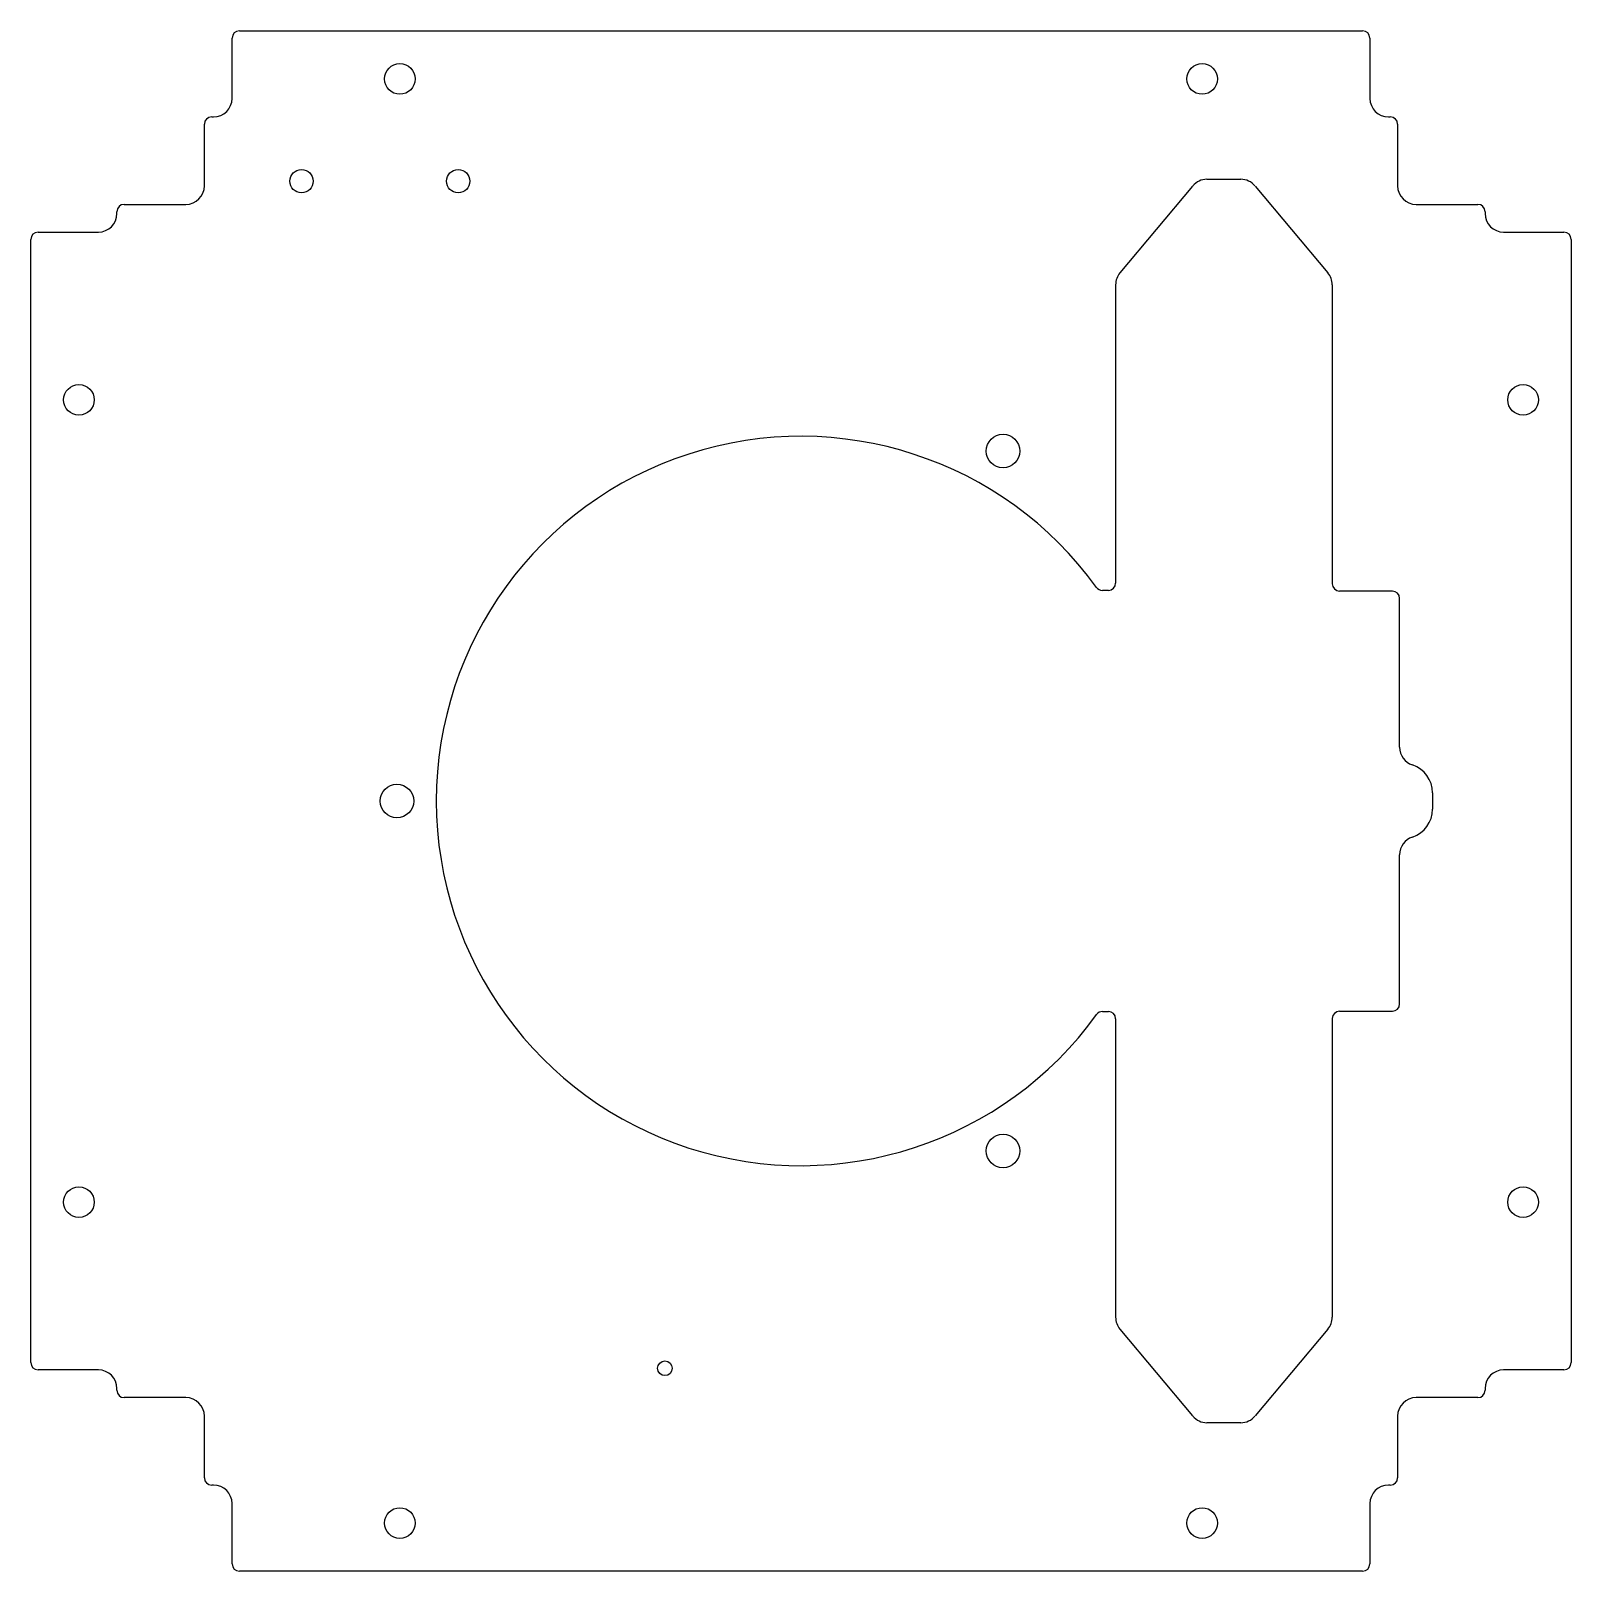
# Model space of a CAD drawing. Extents: x -53 to 53, y -53 to 53.
import ezdxf

# ---------------------------------------------------------------- set-up
doc = ezdxf.new("R2010")
doc.units = 0
doc.layers.add('MODELSKETCH_VISIBLE', color=7, linetype='CONTINUOUS')

msp = doc.modelspace()

# ---------------------------------------------------------------- linework, layer by layer
at = {"layer": 'MODELSKETCH_VISIBLE'}
for p, q in [((-39, 48.17), (-39, 52.3)), ((-38.5, 52.8), (38.5, 52.8)), ((39, 52.3), (39, 48.17)), ((-40.4, 46.9), (-40.27, 46.9)), ((40.27, 46.9), (40.4, 46.9)), ((-40.9, 42.17), (-40.9, 46.4)), ((40.9, 46.4), (40.9, 42.17)), ((27.83, 42.62), (30.15, 42.62)), ((21.87, 36.2), (26.86, 42.16)), ((31.13, 42.16), (36.12, 36.2)), ((-46.9, 40.27), (-46.9, 40.4)), ((-46.4, 40.9), (-42.17, 40.9)), ((42.17, 40.9), (46.4, 40.9)), ((46.9, 40.4), (46.9, 40.27)), ((-52.8, -38.5), (-52.8, 38.5)), ((-52.3, 39), (-48.17, 39)), ((48.17, 39), (52.3, 39)), ((52.8, 38.5), (52.8, -38.5)), ((21.57, 35.39), (21.57, 14.94)), ((36.42, 35.39), (36.42, 14.89)), ((21.07, 14.44), (20.66, 14.44)), ((40.54, 14.39), (36.92, 14.39)), ((41.04, 3.68), (41.04, 13.89)), ((43.29, 0.57), (43.29, -0.57)), ((41.04, -13.91), (41.04, -3.68)), ((20.67, -14.43), (21.07, -14.43)), ((36.92, -14.41), (40.54, -14.41)), ((21.57, -14.93), (21.57, -35.39)), ((36.42, -14.91), (36.42, -35.39)), ((26.86, -42.16), (21.87, -36.2)), ((36.12, -36.2), (31.13, -42.16)), ((-48.17, -39), (-52.3, -39)), ((52.3, -39), (48.17, -39)), ((-46.9, -40.4), (-46.9, -40.27)), ((-42.17, -40.9), (-46.4, -40.9)), ((46.4, -40.9), (42.17, -40.9)), ((46.9, -40.27), (46.9, -40.4)), ((-40.9, -46.4), (-40.9, -42.17)), ((40.9, -42.17), (40.9, -46.4)), ((30.15, -42.62), (27.83, -42.62)), ((-40.27, -46.9), (-40.4, -46.9)), ((40.4, -46.9), (40.27, -46.9)), ((-39, -52.3), (-39, -48.17)), ((39, -48.17), (39, -52.3)), ((38.5, -52.8), (-38.5, -52.8))]:
    msp.add_line(p, q, dxfattribs=at)
for centre, radius in [((-27.5, 49.5), 1.05), ((27.5, 49.5), 1.05), ((-34.24, 42.49), 0.8), ((-23.5, 42.49), 0.8), ((-49.5, 27.5), 1.05), ((49.5, 27.5), 1.05), ((13.85, 23.99), 1.15), ((-27.7, 0), 1.15), ((13.85, -23.99), 1.15), ((-49.5, -27.5), 1.05), ((49.5, -27.5), 1.05), ((-9.33, -38.89), 0.5), ((-27.5, -49.5), 1.05), ((27.5, -49.5), 1.05)]:
    msp.add_circle(centre, radius, dxfattribs=at)
for centre, radius, start, end in [((-38.5, 52.3), 0.5, 90, 180), ((38.5, 52.3), 0.5, 0, 90), ((-40.27, 48.17), 1.27, 270, 0), ((40.27, 48.17), 1.27, 180, 270), ((-40.4, 46.4), 0.5, 90, 180), ((40.4, 46.4), 0.5, 0, 90), ((27.83, 41.35), 1.27, 90, 140.052), ((30.15, 41.35), 1.27, 39.948, 90), ((-42.17, 42.17), 1.27, 270, 0), ((42.17, 42.17), 1.27, 180, 270), ((-48.17, 40.27), 1.27, 270, 0), ((-46.4, 40.4), 0.5, 90, 180), ((46.4, 40.4), 0.5, 0, 90), ((48.17, 40.27), 1.27, 180, 270), ((-52.3, 38.5), 0.5, 90, 180), ((52.3, 38.5), 0.5, 0, 90), ((22.84, 35.39), 1.27, 140.052, 180), ((35.15, 35.39), 1.27, 0, 39.948), ((0, 0), 25, 35.8663, 324.1632), ((21.07, 14.94), 0.5, 270, 0), ((36.92, 14.89), 0.5, 180, 269.9311), ((20.66, 14.94), 0.5, 215.8663, 270), ((40.54, 13.89), 0.5, 0, 89.9311), ((42.31, 3.68), 1.27, 180, 251.816), ((41.29, 0.57), 2, 0, 71.816), ((41.29, -0.57), 2, 288.184, 0), ((42.31, -3.68), 1.27, 108.184, 180), ((20.67, -14.93), 0.5, 90, 144.1632), ((21.07, -14.93), 0.5, 0, 90), ((36.92, -14.91), 0.5, 90, 180), ((40.54, -13.91), 0.5, 270, 0), ((22.84, -35.39), 1.27, 180, 219.948), ((35.15, -35.39), 1.27, 320.052, 0), ((-52.3, -38.5), 0.5, 180, 270), ((-48.17, -40.27), 1.27, 0, 90), ((48.17, -40.27), 1.27, 90, 180), ((52.3, -38.5), 0.5, 270, 0), ((-46.4, -40.4), 0.5, 180, 270), ((-42.17, -42.17), 1.27, 0, 90), ((42.17, -42.17), 1.27, 90, 180), ((46.4, -40.4), 0.5, 270, 0), ((27.83, -41.35), 1.27, 219.948, 270), ((30.15, -41.35), 1.27, 270, 320.052), ((-40.4, -46.4), 0.5, 180, 270), ((40.4, -46.4), 0.5, 270, 0), ((-40.27, -48.17), 1.27, 0, 90), ((40.27, -48.17), 1.27, 90, 180), ((-38.5, -52.3), 0.5, 180, 270), ((38.5, -52.3), 0.5, 270, 0)]:
    msp.add_arc(centre, radius, start, end, dxfattribs=at)

doc.saveas('drawing.dxf')
